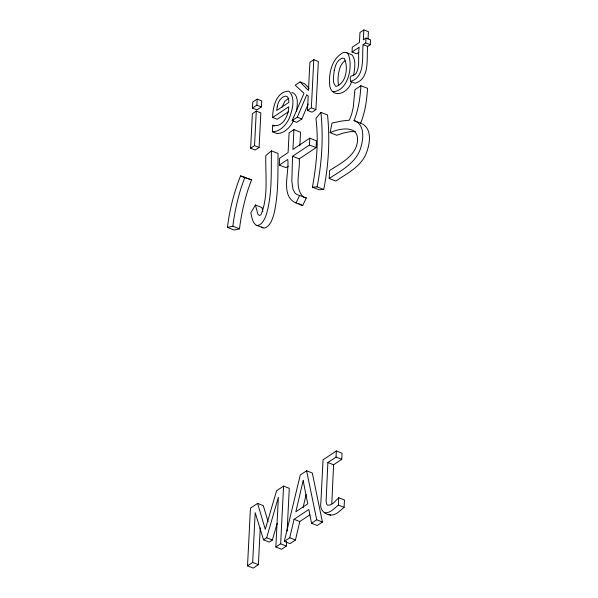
<?xml version="1.0" encoding="UTF-8"?>
<svg xmlns="http://www.w3.org/2000/svg" width="598" height="598" viewBox="0 0 598 598"><rect width="100%" height="100%" fill="white"/><g stroke="black" fill="none" stroke-linecap="round" stroke-linejoin="round"><path stroke-width="0.9" d="M256.295 225.289L264.294 228.167C270.468 226.343 272.389 219.04 274.063 213.583C278.533 193.909 277.883 173.517 278.04 153.469L271.41 150.853C271.021 172.336 272.396 194.537 266.103 215.355C264.503 219.406 262.32 224.4 257.663 225.551L256.295 225.289C252.281 222.508 251.96 217.209 250.794 212.91L255.391 204.987L262.014 207.603L262.836 211.572M331.808 503.523L333.579 464.788L341.757 459.339L342.071 453.217L336.36 450.967L323.04 459.832L320.879 502.537C319.452 509.234 324.034 514.437 330.687 515.102C336.203 515.312 340.157 510.49 344.097 507.328L344.463 500.003L338.752 497.745C335.568 500.601 332.421 505.684 327.592 505.235L326.8 504.473L326.097 501.266L327.868 462.531L336.046 457.089L336.36 450.967M252.423 108.081L252.73 102.049L257.162 99.096L261.715 100.898L261.408 106.922L256.976 109.875L252.423 108.081L256.856 105.128L257.162 99.096M250.644 148.229L252.393 113.68L256.295 111.086L260.848 112.887L259.098 147.437L255.204 150.023L250.644 148.229L254.539 145.635L256.295 111.086M260.242 527.847L258.381 564.676L253.238 568.1L247.527 565.85L250.45 508.143L257.589 503.396L263.299 505.646L268.076 521.74M288.677 111.639L277.225 119.264L272.666 117.462C272.546 107.348 276.515 91.075 288.916 91.165C296.077 98.259 292.145 110.705 288.954 119.009C285.747 125.311 279.976 131.747 272.367 131.739L272.688 125.401L274.43 125.849M247.527 565.85L252.67 562.426L255.189 512.71L263.546 539.83L269.257 542.087L272.374 540.009L277.21 523.287M288.236 166.154L285.941 167.687L279.311 165.07L279.655 158.231L288.094 152.61L289.096 132.816L293.917 129.609L300.547 132.225L299.867 145.718M303.156 196.854C293.82 187.279 300.413 170.834 299.202 158.859L316.073 147.624L316.424 140.784L309.794 138.168L309.45 145.008L292.572 156.242L291.831 181.164L292.99 189.342L295.233 193.416L297.176 194.642L306.303 197.945L302.655 205.585L298.522 203.514M293.917 129.609L292.915 149.403L309.794 138.168M286.599 541.399L286.367 546.049L281.561 549.248L275.85 546.991L278.369 497.274L266.663 537.759L263.546 539.83M275.85 546.991L280.656 543.799L283.579 486.099L289.29 488.349L287.122 531.159M292.168 120.587L303.986 93.303L295.203 85.185L300.054 81.963L308.471 90.462L309.899 62.289L313.793 59.695L318.353 61.497L315.916 109.613L312.021 112.207L307.462 110.413L308.194 95.972L306.774 94.761L297.288 117.186L292.168 120.587L296.728 122.388L301.848 118.98L308.164 104.037M307.462 110.413L311.356 107.819L313.793 59.695M329.184 178.466L329.588 170.55C340.987 163.075 357.686 155.166 357.507 139.095C357.544 124.72 338.55 128.66 330.111 132.644L331.995 123.046L341.645 121.05L349.382 120.168L351.669 114.121L353.298 107.124L354.883 89.722L360.908 85.716L367.538 88.332C366.828 100.18 365.176 112.125 360.646 123.173C372.86 127.837 369.99 144.23 366.021 153.91C360.512 167.044 346.833 173.465 335.814 181.082L329.184 178.466C341.495 170.43 356.7 162.529 360.938 147.16C363.554 138.235 364.862 124.257 354.016 120.557C358.553 109.509 360.205 97.564 360.908 85.716M368.047 38.922L368.413 31.701L363.853 29.9L363.352 39.827L365.983 38.078L370.543 39.872L370.297 44.7L367.665 46.45C366.32 57.901 370.401 78.734 355.107 83.227L350.555 81.433C349.097 73.412 352.745 77.665 356.281 73.12C360.347 65.302 357.626 55.629 359.211 47.242L352.043 52.019L356.602 53.813L358.748 52.385M352.043 52.019L352.289 47.19L359.458 42.421L359.959 32.494L363.853 29.9M324.976 512.845C330.492 513.062 334.446 508.233 338.386 505.071L338.752 497.745M365.983 38.078L365.737 42.899L363.106 44.656C361.76 56.1 365.841 76.933 350.555 81.433M227.457 227.397C229.55 209.756 233.99 192.421 240.553 175.909L251.541 179.796L247.677 190.627A121.349 58.768 -68.5 0 0 239.506 228.84L234.087 230.013L227.457 227.397L232.876 226.223L239.506 228.84M312.433 187.181C316.499 164.54 318.854 141.375 315.916 118.441L320.887 112.357L327.517 114.973C330.103 139.82 328.594 164.981 323.742 189.469L319.063 189.798L312.433 187.181L317.112 186.853L323.742 189.469M317.112 186.853C321.963 162.364 323.473 137.204 320.887 112.357M353.65 75.101C354.629 68.748 356.199 61.332 352.558 55.547A15.922 7.707 -68.5 0 0 351.123 54.478L346.571 52.676M296.541 111.288C297.199 105.36 298.955 97.123 293.476 92.959L291.727 92.615M284.319 541.362L289.746 537.751L294.067 519.296L308.837 509.466L311.521 523.25L317.232 525.5L322.427 522.047L312.313 473.025L306.61 470.768L300.271 474.984L284.319 541.362L290.03 543.612L295.449 540.001L299.777 521.546L309.884 514.818M303.007 507.814L306.154 494.449M282.092 107.109L284.768 101.331L288.871 98.109M244.911 177.18L241.046 188.019A121.349 58.768 -68.5 0 0 232.876 226.231M279.311 165.07L287.75 159.449C289.574 172.314 280.028 196.137 296.025 202.969L299.673 195.329M351.288 82.262C348.851 92.204 333.288 99.746 329.804 86.329C328.526 74.264 331.292 58.993 342.938 52.781A15.922 7.707 -68.5 0 1 347.999 53.753C353.523 65.257 348.35 90.948 333.049 91.726M293.513 120.803C290.307 127.112 284.536 133.541 276.919 133.541L272.367 131.739M271.41 150.853L265.811 155.622C265.28 175.109 268.622 196.473 260.945 214.846L259.308 215.482L257.843 214.047L255.391 204.987M345.039 60.764L343.603 61.915A9.037 4.38 -68.5 0 0 340.21 67.133C338.079 72.986 337.511 79.512 338.588 85.634M272.666 117.462L288.707 106.788C288.722 115.093 282.951 127.972 272.912 125.251M283.579 486.099L276.568 490.764L265.288 529.312L257.589 503.396M311.521 523.25L316.716 519.797L322.427 522.047M355.399 131.575L350.256 131.65L344.037 132.883L336.734 135.26L330.111 132.644M303.806 197.258L306.303 197.945M248.05 178.78L251.541 179.796M365.737 42.899L370.297 44.7M363.106 44.656L367.665 46.45M300.054 81.963L304.606 83.757L309.144 88.34M354.016 120.557L360.646 123.173M311.356 107.819L315.916 109.613M297.288 117.186L301.848 118.98M256.856 105.128L261.408 106.922M272.688 125.401L274.205 125.999M309.45 145.008L316.073 147.624M292.572 156.242L299.202 158.859M254.539 145.635L259.098 147.437M240.553 175.909L247.183 178.525M296.025 202.969L302.655 205.585M336.046 457.089L341.757 459.339M327.868 462.531L333.579 464.788M338.386 505.071L344.097 507.328M294.067 519.296L299.777 521.546M289.746 537.751L295.449 540.001M266.663 537.759L272.374 540.009M280.656 543.799L286.367 546.049M252.67 562.426L258.381 564.676M329.094 514.422L330.687 515.102M261.737 226.911L262.926 227.905M306.61 470.768L316.716 519.797M334.215 70.272C334.058 75.288 331.793 81.844 335.493 86.052L336.517 86.359C346.556 82.644 348.507 66.595 344.171 58.283L341.906 58.215L339.044 60.121A9.037 4.38 -68.5 0 0 335.65 65.332L334.215 70.272M277.263 106.182L276.687 110.488L288.931 102.333L288.542 98.872L287.369 96.734L285.493 96.031C280.851 97.07 278.182 101.847 277.263 106.182M303.171 480.62L295.823 511.798L307.738 503.867L303.171 480.62"/></g></svg>
